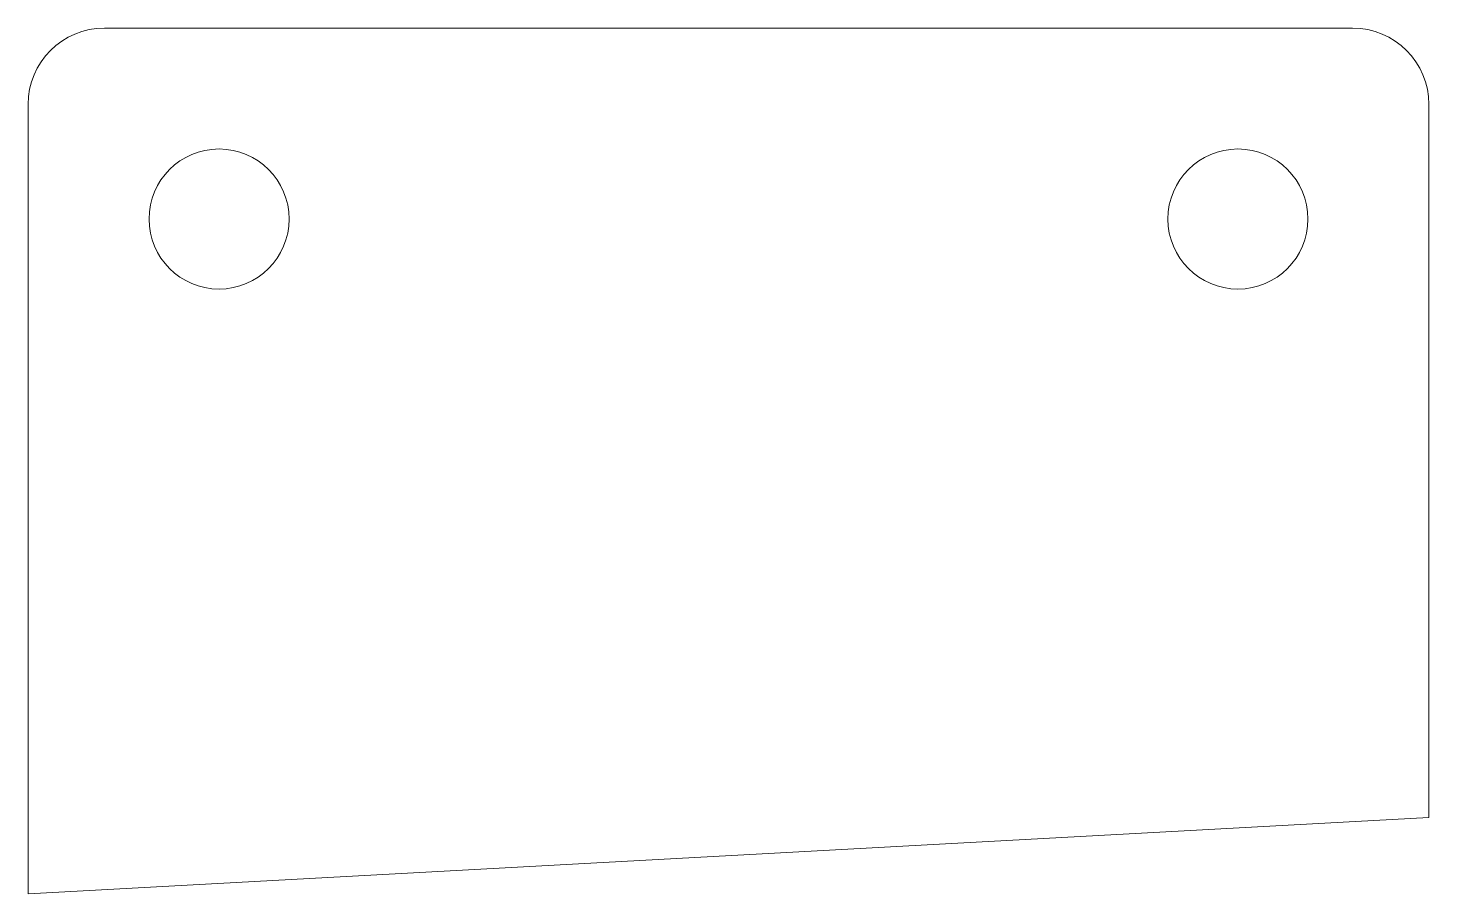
# Model space of a CAD drawing. Header units: millimetres. Extents: x 0 to 110, y -62 to 6.
import ezdxf

# ---------------------------------------------------------------- set-up
doc = ezdxf.new("R2010")
doc.units = ezdxf.units.MM
doc.layers.add('IV_INTERIOR_PROFILES', color=7, linetype='Continuous', lineweight=5)
doc.layers.add('IV_OUTER_PROFILE', color=7, linetype='Continuous', lineweight=5)

msp = doc.modelspace()

# ---------------------------------------------------------------- linework, layer by layer
at = {"layer": 'IV_INTERIOR_PROFILES'}
for centre in [(15, -9), (95, -9)]:
    msp.add_circle(centre, 5.5, dxfattribs=at)
at = {"layer": 'IV_OUTER_PROFILE'}
for p, q in [((6, 6), (104, 6)), ((0, -62), (0, 0)), ((110, 0), (110, -56)), ((110, -56), (0, -62))]:
    msp.add_line(p, q, dxfattribs=at)
for centre, start, end in [((6, 0), 90, 180), ((104, 0), 0, 90)]:
    msp.add_arc(centre, 6, start, end, dxfattribs=at)

doc.saveas('drawing.dxf')
